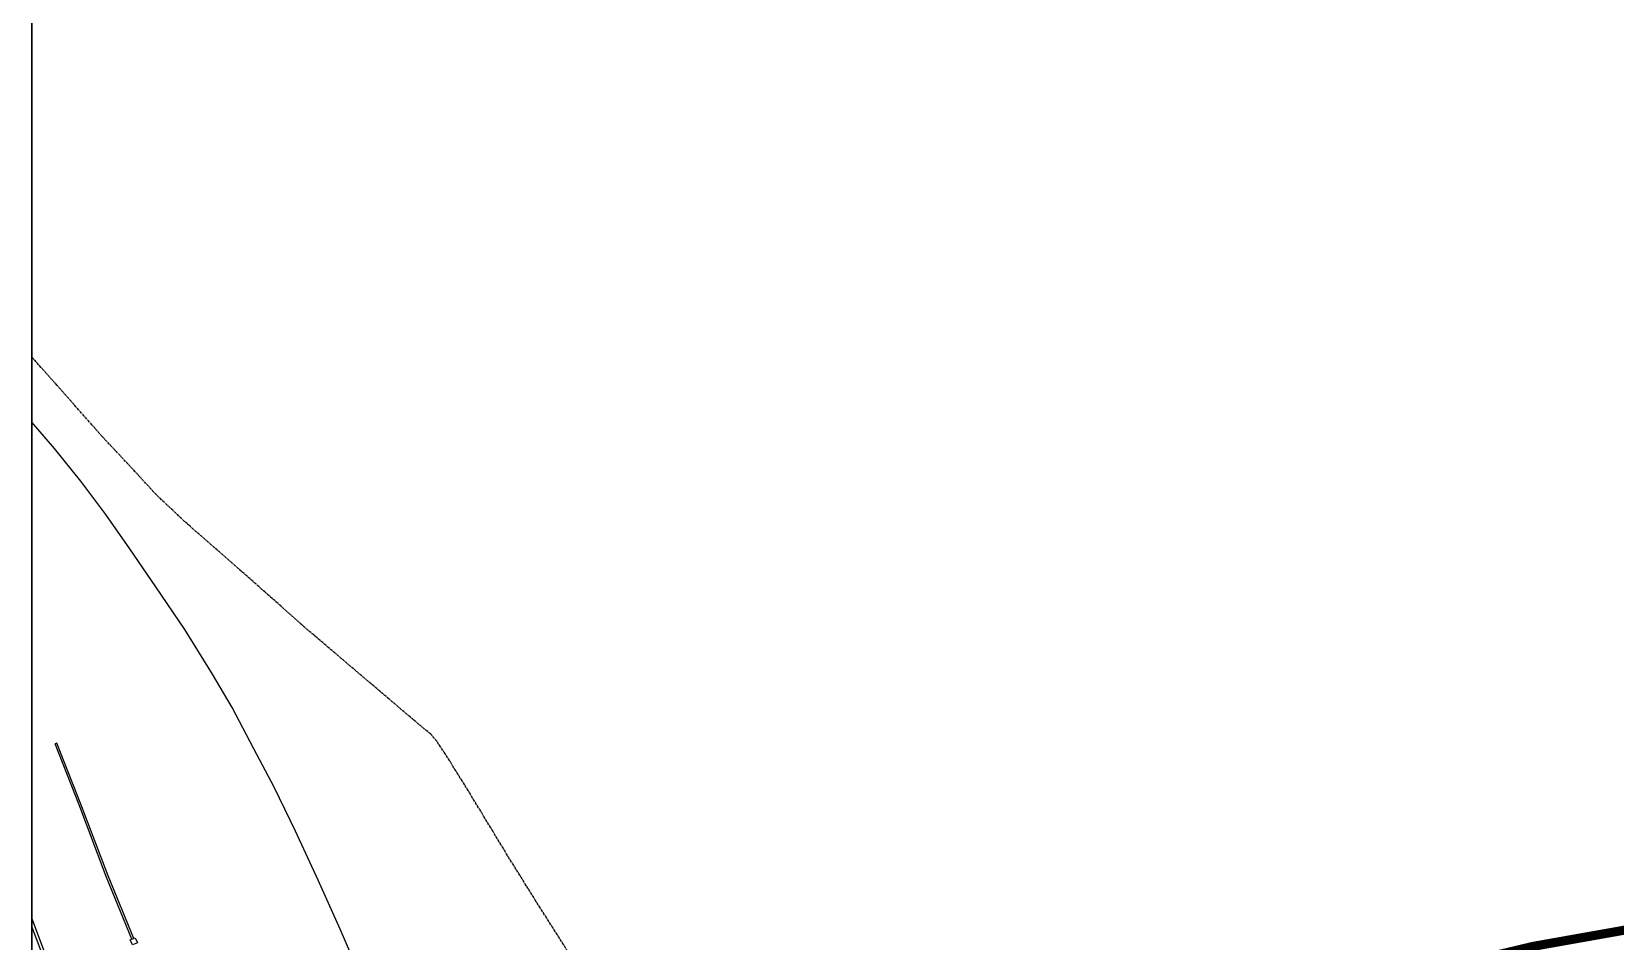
# Model space of a CAD drawing. Header units: millimetres. Extents: x -17369 to 294000, y -718917 to 220315.
# Drawn here: x 253797 to 258669, y 191085 to 193884 of the extents above; entities that cross this region are included whole.
import ezdxf
from ezdxf.xclip import XClip

# ---------------------------------------------------------------- set-up
doc = ezdxf.new("R2010")
doc.units = ezdxf.units.MM
doc.header["$LTSCALE"] = 350
doc.header["$XCLIPFRAME"] = 2
doc.linetypes.add('xref key map$0$PHANTOM2', pattern=[1.25, 0.625, -0.125, 0.125, -0.125, 0.125, -0.125])
doc.layers.add('xref key map$0$CTR', color=8, linetype='Continuous')
doc.layers.add('xref key map$0$대지경계선', color=1, linetype='Continuous')

# ---------------------------------------------------------------- blocks, each defined once
blk = doc.blocks.new('xref key map')
blk.add_lwpolyline([(0, 1551302), (2389260, 1551302), (2389260, 0), (0, 0)], close=True)
at = {"layer": 'xref key map$0$CTR', "linetype": 'xref key map$0$PHANTOM2', "ltscale": 2}
for p, q in [((5620, 1149119), (0, 1155416)), ((15622, 1137778), (5620, 1149119)), ((21297, 1131750), (15622, 1137778)), ((27549, 1124957), (21297, 1131750)), ((33707, 1119141), (27549, 1124957)), ((40900, 1112860), (33707, 1119141)), ((51418, 1103599), (40900, 1112860)), ((60184, 1095805), (51418, 1103599)), ((70885, 1086699), (60184, 1095805)), ((84119, 1075446), (70885, 1086699)), ((87951, 1072255), (84119, 1075446)), ((89317, 1070693), (87951, 1072255)), ((91114, 1067958), (89317, 1070693)), ((95378, 1061164), (91114, 1067958)), ((104867, 1045540), (95378, 1061164)), ((109006, 1038858), (104867, 1045540)), ((109363, 1038282), (109006, 1038858)), ((132213, 1002123), (109363, 1038282))]:
    blk.add_line(p, q, dxfattribs=at)
at = {"layer": 'xref key map$0$CTR'}
for p, q in [((9609, 1006475), (0, 1031734)), ((8998, 1006242), (0, 1029895))]:
    blk.add_line(p, q, dxfattribs=at)
for points in [[(71490, 1021101), (67970, 1029247), (63164, 1040095), (58129, 1050906), (53416, 1060573), (48984, 1069002), (44205, 1078143), (39823, 1085452), (33737, 1095327), (27384, 1104699), (21639, 1113091), (16321, 1120655), (10802, 1128007), (5013, 1135213), (-492, 1141618)], [(5558, 1070310), (5162, 1070155)], [(22079, 1027075), (16454, 1040859), (10440, 1056659), (5162, 1070155)], [(22479, 1027222), (16849, 1041016), (10836, 1056813), (5558, 1070310)], [(21725, 1026945), (22814, 1027344), (23287, 1026289), (22235, 1025797), (21725, 1026945)]]:
    blk.add_lwpolyline(points, dxfattribs=at)
at = {"layer": 'xref key map$0$대지경계선', "linetype": 'xref key map$0$PHANTOM2', "ltscale": 15, "const_width": 2000}
blk.add_lwpolyline([(149648, 490206), (149388, 905626), (148718, 916486), (148034, 915697), (148187, 931356), (148541, 973877), (148648, 986756), (150337, 987109), (151509, 986204), (160697, 987363), (169751, 988504), (204554, 992893), (212800, 993933), (216458, 994393), (223818, 1002476), (252778, 1005826), (284837, 1014078), (292751, 1016115), (307777, 1019984), (320512, 1023015), (330888, 1025486), (342455, 1027540), (355223, 1029807)], dxfattribs=at)

msp = doc.modelspace()

# ---------------------------------------------------------------- block references
ref = msp.add_blockref('xref key map', (253797.2, 176755.9), dxfattribs=dict(xscale=0.01395821451102549, yscale=0.01395821451102549, zscale=0.01395821451102549))
XClip(ref).set_block_clipping_path([(-0.0000000075, 167165.6021255665), (2389260.125662934, 1718467.6565462798)])

# ---------------------------------------------------------------- next in the draw order: linework, layer by layer
msp.add_lwpolyline([(253797.2, 200742.6), (253797.2, 19757.4)])

doc.saveas('drawing.dxf')
